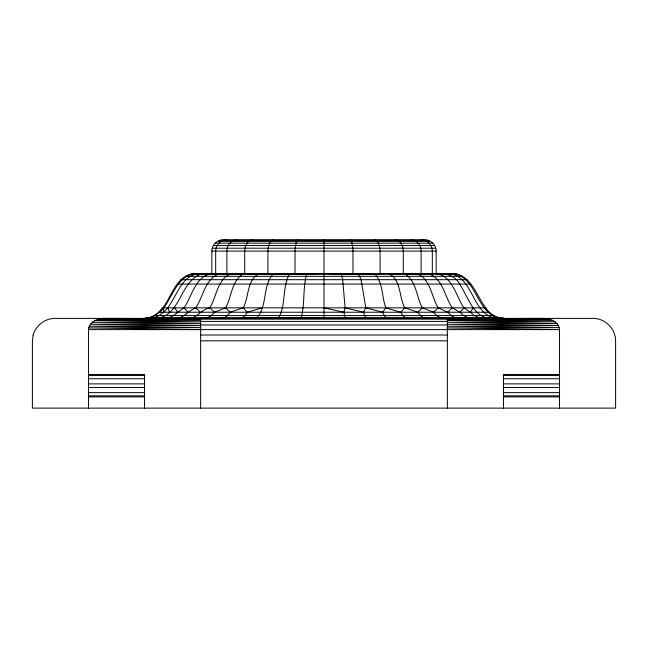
<?xml version="1.0" encoding="UTF-8"?>
<svg xmlns="http://www.w3.org/2000/svg" width="648" height="648" viewBox="0 0 648 648"><rect width="100%" height="100%" fill="white"/><g stroke="black" fill="none" stroke-linecap="round" stroke-linejoin="round"><path stroke-width="0.97" d="M148.586 318.395L154.038 317.674L159.141 315.576L163.579 312.231L163.742 307.849C172.87 295.772 178.079 274.655 196.239 273.529L451.761 273.529C470.634 273.626 476.434 295.488 485.644 307.849L487.069 310.481M88.476 408.119L88.476 329.605C88.873 321.951 97.678 318.395 104.336 318.395L200.629 318.614L99.233 318.986L200.629 319.326L95.207 320.436L200.629 321.862L92.348 322.267L200.629 323.636L90.38 324.275L200.629 325.596L89.205 326.244L200.629 327.629L88.655 327.945L200.629 329.605M211.847 273.529L211.847 251.1C211.807 245.098 217.056 239.849 223.058 239.881L424.942 239.881C430.944 239.849 436.193 245.098 436.153 251.1L436.153 273.529M447.225 274.242L447.412 273.529C472.91 274.412 470.894 310.894 493.088 317.674L492.925 318.395C473.55 319.586 468.237 296.59 459.61 284.075C454.766 274.963 444.164 272.743 434.646 273.529C419.143 274.298 403.469 273.999 387.885 273.529C366.598 274.234 345.295 274.12 324 273.529C282.901 274.679 241.761 273.091 200.775 274.242C179.358 281.831 181.051 317.22 155.075 318.395M262.14 307.849L247.22 312.231L245.098 315.576L242.652 317.674L240.044 318.395L257.013 317.674C267.616 305.807 262.359 286.116 272.954 274.242M345.773 318.395L345.101 317.674L343.918 312.231L345.101 307.849L342.695 279.693L341.407 274.242M221.373 318.395L224.564 317.674L227.545 315.576L230.145 312.231L243.178 307.849C249.172 297.659 246.629 277.935 260.115 273.529M306.593 274.242C302.624 288.336 305.119 303.588 301.15 317.674L259.937 318.395L257.013 317.674M204.201 318.395L207.919 317.674L211.41 315.576L214.439 312.231L225.601 307.849C231.668 297.197 231.376 281.183 242.806 274.242M188.771 318.395C197.219 318.071 201.471 309.339 209.701 307.849C216.926 297.011 217.55 275.635 233.661 273.529M175.316 318.395C183.708 318.468 188.39 310.522 195.761 307.849C203.189 297.043 204.719 279.806 218.182 274.242M367.238 318.395L365.893 317.674L364.63 315.576L363.544 312.231L365.837 307.849L361.066 279.693L358.522 274.242L357.064 273.529M164.033 318.395C172.263 318.581 177.544 311.737 184.016 307.849C192.254 296.225 195.672 274.404 213.354 273.529M143.338 318.395C171.785 319.31 167.921 273.715 196.239 273.529M163.579 312.231C176.847 300.729 179.31 274.096 200.588 273.529L200.775 274.242M278.697 317.674C286.246 304.568 281.929 287.356 289.478 274.242L290.936 273.529M485.725 317.674L483.967 318.395L478.994 317.674L474.344 315.576L470.302 312.231L473.34 307.849M388.063 318.395L386.07 317.674L384.207 315.576L382.587 312.231L385.86 307.849C381.623 297.1 383.219 283.176 375.046 274.242M150.449 317.674L144.65 318.395C151.802 317.804 158.436 313.851 162.356 307.849L485.644 307.849C489.564 313.851 496.198 317.804 503.35 318.395C475.778 318.079 478.564 275.465 451.761 273.529M159.983 312.231L163.742 307.849M429.818 274.242C443.281 279.806 444.812 297.043 452.239 307.849L459.975 312.231L463.984 307.849C455.747 296.225 452.328 274.404 434.646 273.529M385.86 307.849L400.78 312.231L404.822 307.849C398.828 297.659 401.371 277.935 387.885 273.529M404.822 307.849L417.855 312.231L422.399 307.849L433.561 312.231L436.59 315.576L440.081 317.674L443.799 318.395M414.339 273.529C430.45 275.635 431.074 297.011 438.299 307.849L447.671 312.231L452.239 307.849M433.561 312.231L438.299 307.849M297.877 239.881L296.428 241.388L295.075 248.2L294.97 273.529M273.529 239.881C268.79 240.967 268.134 247.05 267.924 251.1L267.924 273.529M252.623 239.881C247.212 240.262 244.685 246.321 244.693 251.1L244.693 273.529M236.585 239.881C230.826 239.971 226.8 245.665 226.873 251.1L226.873 273.529M226.5 239.881C220.555 239.873 215.614 245.244 215.671 251.1L215.671 273.529M191.759 274.242L200.588 273.529M102.773 318.5L104.336 318.395M324 317.674L302.227 318.395L301.15 317.674M88.476 329.605L559.524 329.605L447.371 327.945L559.273 327.629L447.371 326.244L558.471 325.596L447.371 324.275L557.086 323.636L447.371 322.267L555.134 321.862L447.371 320.436L549.99 319.326C554.623 320.736 559.394 324.373 559.524 329.605L559.524 408.119M500.531 318.492L543.664 318.395L549.99 319.326L447.371 318.986L546.799 318.614L447.371 318.395L447.371 408.119M220.158 240.27L427.842 240.27M217.453 241.388L430.547 241.388M215.128 243.17L432.872 243.17M213.346 245.495L434.654 245.495M212.228 248.2L435.772 248.2M211.847 251.1L436.153 251.1M190.617 274.242L457.383 274.242M185.36 276.34L462.64 276.34M180.792 279.693L467.208 279.693M177.212 284.075L470.788 284.075M158.776 312.231L489.224 312.231M154.208 315.576L493.792 315.576M148.951 317.674L499.049 317.674L504.662 318.395M200.629 319.156L447.371 319.156M95.207 320.436L200.629 320.404M447.371 320.436L552.72 320.404M200.629 321.4L447.371 321.4M200.629 324.964L447.371 324.964M200.629 335.016L447.371 335.016M200.629 340.824L447.371 340.824M88.476 374.471L144.553 374.471L144.553 408.119M559.524 374.471L503.447 374.471L503.447 408.119M88.476 375.54L144.553 375.54M503.447 375.54L559.524 375.54M88.476 378.724L144.553 378.724M503.447 378.724L559.524 378.724M88.476 383.883L144.553 383.883M503.447 383.883L559.524 383.883M88.476 387.48L144.553 387.48M503.447 387.48L559.524 387.48M88.476 392.648L144.553 392.648M503.447 392.648L559.524 392.648M88.476 395.823L144.553 395.823M503.447 395.823L559.524 395.823M88.476 396.9L144.553 396.9M503.447 396.9L559.524 396.9M447.412 273.529L456.241 274.242M493.088 317.674L499.414 318.395L497.551 317.674M497.769 317.674L503.35 318.395M421.5 239.881C427.445 239.873 432.386 245.244 432.329 251.1L432.329 273.529M411.415 239.881C417.174 239.971 421.2 245.665 421.127 251.1L421.127 273.529M472.684 318.395L468.059 317.674L463.733 315.576L459.975 312.231M459.23 318.395L455.026 317.674L451.089 315.576L447.671 312.231M395.377 239.881C400.788 240.262 403.315 246.321 403.307 251.1L403.307 273.529M324 307.849L343.918 312.231M426.627 318.395L423.436 317.674L420.455 315.576L417.855 312.231M345.101 307.849L363.544 312.231M365.837 307.849L382.587 312.231M374.471 239.881C379.21 240.967 379.866 247.05 380.076 251.1L380.076 273.529M407.957 318.395L405.348 317.674L402.902 315.576L400.78 312.231M492.553 315.576L496.903 317.326M350.123 239.881L351.572 241.388L352.925 248.2L353.03 273.529M405.194 274.242C416.624 281.183 416.332 297.197 422.399 307.849M463.984 307.849L470.302 312.231M209.701 307.849L214.439 312.231M195.761 307.849L200.329 312.231M225.601 307.849L230.145 312.231M243.178 307.849L247.22 312.231M184.016 307.849L188.025 312.231M174.66 307.849L177.698 312.231M167.864 307.849L169.517 312.231M324 239.881L324 318.395M200.629 318.395L200.629 408.119M33.161 335.016L32.4 340.824L32.4 408.119L615.6 408.119L615.6 340.824C615.673 328.82 605.175 318.314 593.171 318.395L54.829 318.395C44.915 318.452 35.786 325.45 33.161 335.016"/></g></svg>
